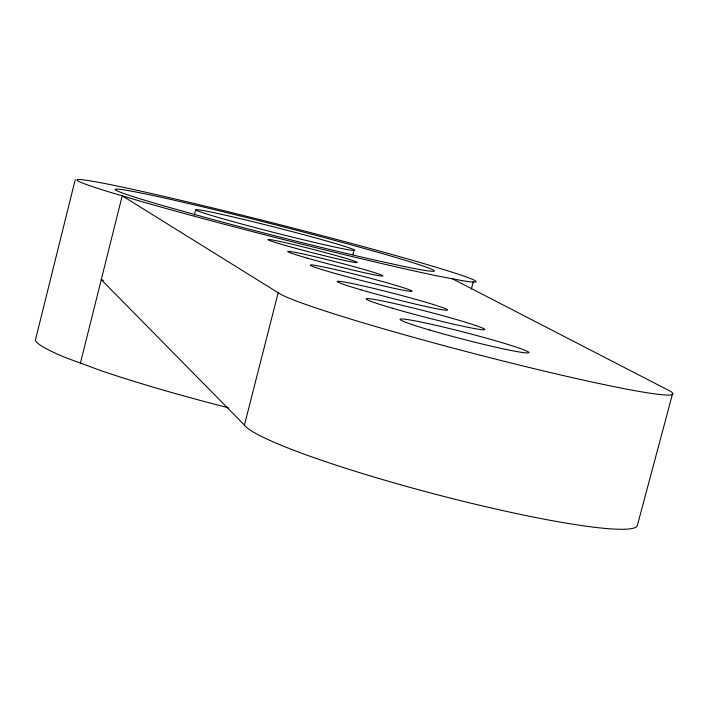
<?xml version="1.0" encoding="UTF-8"?>
<svg xmlns="http://www.w3.org/2000/svg" width="708" height="708" viewBox="0 0 708 708"><rect width="100%" height="100%" fill="white"/><g stroke="black" fill="none" stroke-linecap="round" stroke-linejoin="round"><path stroke-width="1.06" d="M75.234 179.682L35.4 340.088A204.842 19.001 14.3 0 0 65.924 357.744L101.129 370.726A204.842 19.001 14.3 0 0 228.365 407.773M80.429 363.089L122.218 195.815L278.164 292.767A204.426 11.062 14.6 0 0 511.911 363.222A204.426 11.062 14.6 0 0 665.803 388.896L452.412 278.784M194.293 215.285L195.638 209.966M672.6 393.595L637.439 525.141A203.638 21.09 14.7 0 1 449.43 497.848A203.638 21.09 14.7 0 1 244.428 425.074L278.164 292.767M352.841 254.747L353.929 250.508A82.119 2.69 14.3 0 0 243.508 219.418A82.119 2.69 14.3 0 0 227.312 220.046A82.119 2.69 14.3 0 0 353.929 250.508M471.36 289.121L473.316 281.625M103.368 280.35L101.271 279.66L244.428 425.074M462.519 280.678L437.942 276.067A205.798 6.744 14.3 0 1 143.37 202.072L107.395 191.434A205.798 6.744 14.3 0 1 250.721 217.329A205.798 6.744 14.3 0 1 462.519 280.678M404.144 266.5L374.355 259.986A164.468 5.39 14.3 0 1 207.913 218.17L171.035 207.922A164.468 5.39 14.3 0 1 150.689 195.01A164.468 5.39 14.3 0 1 371.178 250.411A164.468 5.39 14.3 0 1 404.144 266.5M429.207 329.901A66.623 3.531 14.5 0 0 528.717 352.788A66.623 3.531 14.5 0 0 435.004 325.105A66.623 3.531 14.5 0 0 429.207 329.901M392.312 308.201A61.339 3 14.5 0 0 484.715 329.671A61.339 3 14.5 0 0 399.347 304.67A61.339 3 14.5 0 0 392.312 308.201M361.16 289.873A56.888 2.575 14.5 0 0 447.447 310.095A56.888 2.575 14.5 0 0 369.027 287.298A56.888 2.575 14.5 0 0 361.16 289.873M331.459 272.394A52.631 2.212 14.4 0 0 411.799 291.369A52.631 2.212 14.4 0 0 339.92 270.633A52.631 2.212 14.4 0 0 331.459 272.394M307.201 258.11A49.153 1.929 14.4 0 0 382.621 276.04A49.153 1.929 14.4 0 0 316.016 256.942A49.153 1.929 14.4 0 0 307.201 258.11M285.997 245.623A46.117 1.699 14.4 0 0 357.053 262.606A46.117 1.699 14.4 0 0 295.006 244.915A46.117 1.699 14.4 0 0 285.997 245.623"/></g></svg>
